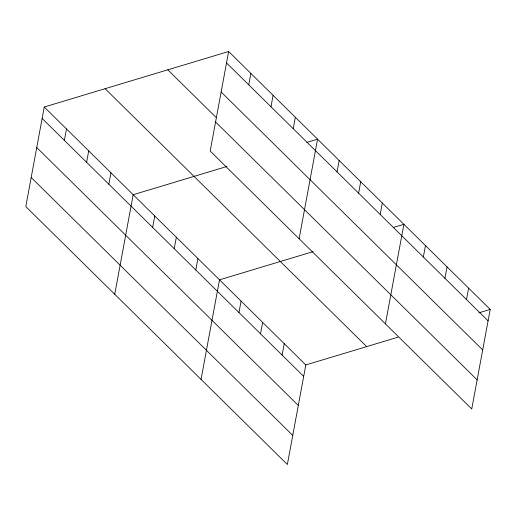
<?xml version="1.0" encoding="UTF-8"?>
<svg xmlns="http://www.w3.org/2000/svg" width="516" height="516" viewBox="0 0 516 516"><rect width="100%" height="100%" fill="white"/><g stroke="black" fill="none" stroke-linecap="round" stroke-linejoin="round"><path stroke-width="0.77" d="M44.253 107.018L25.8 206.581L287.36 464.503L305.814 364.941L44.253 107.018L228.64 51.497L490.2 309.419L471.747 408.982L210.186 151.059L228.64 51.497M64.365 140.371L66.487 128.942M86.598 162.295L88.72 150.865M108.831 184.218L110.953 172.789M114.733 294.275L133.186 194.713L226.905 166.487M152.646 227.421L154.761 215.991M174.221 248.699L176.343 237.27M195.803 269.978L197.918 258.548M248.757 84.843L250.873 73.42M201.047 379.389L219.5 279.827L313.218 251.602M270.99 106.767L273.106 95.344M238.96 312.535L241.075 301.105M293.223 128.69L295.339 117.267M260.535 333.813L262.657 322.384M299.119 238.753L317.572 139.191L306.923 142.397M282.117 355.092L284.232 343.662M337.032 171.893L339.147 160.47M358.614 193.171L360.729 181.748M380.189 214.45L382.304 203.027M385.433 323.867L403.886 224.305L393.237 227.511M423.346 257.007L425.461 245.584M444.927 278.285L447.043 266.862M466.503 299.564L468.618 288.141M305.814 364.941L398.004 337.18M478.79 312.851L490.2 309.419M226.524 62.92L488.084 320.842M221.132 92.009L482.692 349.932M167.79 69.821L216.249 117.603M215.578 121.976L477.139 379.899M105.103 88.694L366.657 346.617M42.138 118.448L303.692 376.37M36.746 147.531L298.3 405.453M31.192 177.498L292.746 435.42"/></g></svg>
